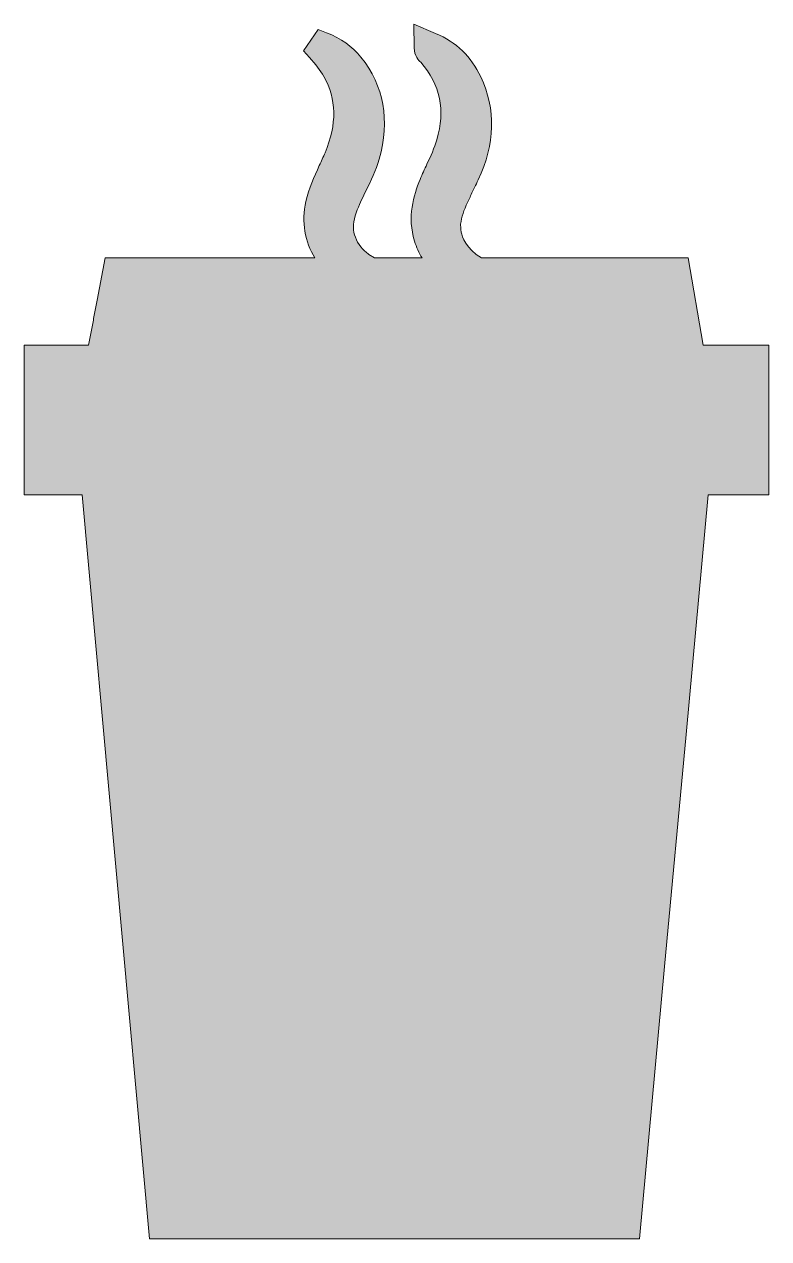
# Model space of a CAD drawing. Extents: x 80 to 1066, y -1043 to 43.
# Drawn here: x 580 to 907, y -1043 to -509 of the extents above; entities that cross this region are included whole.
import ezdxf

# ---------------------------------------------------------------- set-up
doc = ezdxf.new("R2010")
doc.units = 0
doc.header["$MEASUREMENT"] = 0
doc.layers.add('Layer 1', color=7, linetype='Continuous', lineweight=0)

msp = doc.modelspace()

# ---------------------------------------------------------------- hatches: boundary and pattern name
at = {"layer": 'Layer 1', "true_color": 0x652a19, "transparency": 33554687}
h = msp.add_hatch(color=19, dxfattribs=at)
h.dxf.hatch_style = 2
edge = h.paths.add_edge_path()
edge.add_spline(control_points=[(635.17, -1043.44), (635.17, -1043.44), (605.58, -716.07), (605.58, -716.07), (605.58, -716.07), (580.1, -716.07), (580.1, -716.07), (580.1, -716.07), (580.1, -650.24), (580.1, -650.24), (580.1, -650.24), (608.38, -650.24), (608.38, -650.24), (608.38, -650.24), (610.47, -639.2), (610.47, -639.2), (610.47, -639.2), (610.58, -638.56), (610.58, -638.56), (610.58, -638.56), (612.1, -630.5), (612.1, -630.5), (612.1, -630.5), (615.62, -611.86), (615.62, -611.86), (615.62, -611.86), (707.87, -611.86), (707.87, -611.86), (703.37, -604.7), (701.98, -595.99), (703.94, -587), (705.21, -581.19), (707.56, -576.1), (709.83, -571.17), (710.65, -569.4), (711.57, -567.42), (712.36, -565.53), (717.64, -552.93), (717.45, -541.95), (711.79, -531.97), (710.24, -529.19), (708.15, -526.62), (705.5, -523.61), (705.5, -523.61), (702.93, -520.69), (702.93, -520.69), (702.93, -520.69), (709.37, -511.38), (709.37, -511.38), (709.37, -511.38), (713.01, -512.77), (713.01, -512.77), (719.4, -515.2), (724.2, -518.6), (728.12, -523.47), (738.3, -536.12), (741, -551.23), (736.15, -568.37), (734.73, -573.4), (732.52, -577.87), (730.39, -582.2), (729.74, -583.52), (729.07, -584.87), (728.42, -586.26), (727.8, -587.55), (727.18, -588.99), (726.51, -590.68), (723.56, -598.14), (724.55, -603.6), (729.82, -608.88), (730.47, -609.27), (731.07, -609.75), (731.65, -610.33), (731.65, -610.33), (734.08, -611.86), (734.08, -611.86), (734.08, -611.86), (755.01, -611.86), (755.01, -611.86), (753.67, -609.61), (752.56, -607.13), (751.72, -604.43), (748.38, -593.78), (751.27, -584.34), (754.15, -577.3), (755.09, -575.01), (756.11, -572.81), (757.16, -570.58), (758.79, -567.07), (760.49, -563.44), (761.53, -559.87), (765.31, -546.82), (763, -535.65), (754.45, -525.72), (753.63, -524.95), (751.59, -522.94), (751.54, -519.39), (751.54, -519.39), (751.41, -509.02), (751.41, -509.02), (751.41, -509.02), (760.97, -513.04), (760.97, -513.04), (770.02, -516.86), (776.71, -523.27), (780.84, -532.09), (787.54, -546.42), (787.15, -561.71), (779.71, -577.53), (779.18, -578.65), (778.65, -579.75), (778.12, -580.85), (778.12, -580.85), (777.25, -582.67), (777.25, -582.67), (776.48, -584.25), (775.72, -585.83), (774.98, -587.42), (773.39, -590.73), (772.41, -593.88), (771.96, -597.05), (771.91, -597.54), (772.05, -598.59), (772.14, -599.29), (772.14, -599.29), (772.28, -600.51), (772.28, -600.51), (772.64, -602.5), (774.26, -607.74), (781.19, -611.86), (781.19, -611.86), (872.08, -611.86), (872.08, -611.86), (872.08, -611.86), (878.66, -650.24), (878.66, -650.24), (878.66, -650.24), (907.45, -650.24), (907.45, -650.24), (907.45, -650.24), (907.45, -716.07), (907.45, -716.07), (907.45, -716.07), (880.88, -716.07), (880.88, -716.07), (880.88, -716.07), (871.14, -821.54), (871.14, -821.54), (871.14, -821.54), (861.7, -923.65), (861.7, -923.65), (861.7, -923.65), (861.69, -923.65), (861.69, -923.65), (861.69, -923.65), (850.64, -1043.44), (850.64, -1043.44), (850.64, -1043.44), (635.17, -1043.44), (635.17, -1043.44)], knot_values=[0, 0, 0, 0, 1, 1, 1, 2, 2, 2, 3, 3, 3, 4, 4, 4, 5, 5, 5, 6, 6, 6, 7, 7, 7, 8, 8, 8, 9, 9, 9, 10, 10, 10, 11, 11, 11, 12, 12, 12, 13, 13, 13, 14, 14, 14, 15, 15, 15, 16, 16, 16, 17, 17, 17, 18, 18, 18, 19, 19, 19, 20, 20, 20, 21, 21, 21, 22, 22, 22, 23, 23, 23, 24, 24, 24, 25, 25, 25, 26, 26, 26, 27, 27, 27, 28, 28, 28, 29, 29, 29, 30, 30, 30, 31, 31, 31, 32, 32, 32, 33, 33, 33, 34, 34, 34, 35, 35, 35, 36, 36, 36, 37, 37, 37, 38, 38, 38, 39, 39, 39, 40, 40, 40, 41, 41, 41, 42, 42, 42, 43, 43, 43, 44, 44, 44, 45, 45, 45, 46, 46, 46, 47, 47, 47, 48, 48, 48, 49, 49, 49, 50, 50, 50, 51, 51, 51, 52, 52, 52, 53, 53, 53, 53], degree=3, periodic=0)

# ---------------------------------------------------------------- linework, layer by layer
at = {"layer": 'Layer 1'}
msp.add_open_spline([(635.17, -1043.44), (635.17, -1043.44), (605.58, -716.07), (605.58, -716.07), (605.58, -716.07), (580.1, -716.07), (580.1, -716.07), (580.1, -716.07), (580.1, -650.24), (580.1, -650.24), (580.1, -650.24), (608.38, -650.24), (608.38, -650.24), (608.38, -650.24), (610.47, -639.2), (610.47, -639.2), (610.47, -639.2), (610.58, -638.56), (610.58, -638.56), (610.58, -638.56), (612.1, -630.5), (612.1, -630.5), (612.1, -630.5), (615.62, -611.86), (615.62, -611.86), (615.62, -611.86), (707.87, -611.86), (707.87, -611.86), (703.37, -604.7), (701.98, -595.99), (703.94, -587), (705.21, -581.19), (707.56, -576.1), (709.83, -571.17), (710.65, -569.4), (711.57, -567.42), (712.36, -565.53), (717.64, -552.93), (717.45, -541.95), (711.79, -531.97), (710.24, -529.19), (708.15, -526.62), (705.5, -523.61), (705.5, -523.61), (702.93, -520.69), (702.93, -520.69), (702.93, -520.69), (709.37, -511.38), (709.37, -511.38), (709.37, -511.38), (713.01, -512.77), (713.01, -512.77), (719.4, -515.2), (724.2, -518.6), (728.12, -523.47), (738.3, -536.12), (741, -551.23), (736.15, -568.37), (734.73, -573.4), (732.52, -577.87), (730.39, -582.2), (729.74, -583.52), (729.07, -584.87), (728.42, -586.26), (727.8, -587.55), (727.18, -588.99), (726.51, -590.68), (723.56, -598.14), (724.55, -603.6), (729.82, -608.88), (730.47, -609.27), (731.07, -609.75), (731.65, -610.33), (731.65, -610.33), (734.08, -611.86), (734.08, -611.86), (734.08, -611.86), (755.01, -611.86), (755.01, -611.86), (753.67, -609.61), (752.56, -607.13), (751.72, -604.43), (748.38, -593.78), (751.27, -584.34), (754.15, -577.3), (755.09, -575.01), (756.11, -572.81), (757.16, -570.58), (758.79, -567.07), (760.49, -563.44), (761.53, -559.87), (765.31, -546.82), (763, -535.65), (754.45, -525.72), (753.63, -524.95), (751.59, -522.94), (751.54, -519.39), (751.54, -519.39), (751.41, -509.02), (751.41, -509.02), (751.41, -509.02), (760.97, -513.04), (760.97, -513.04), (770.02, -516.86), (776.71, -523.27), (780.84, -532.09), (787.54, -546.42), (787.15, -561.71), (779.71, -577.53), (779.18, -578.65), (778.65, -579.75), (778.12, -580.85), (778.12, -580.85), (777.25, -582.67), (777.25, -582.67), (776.48, -584.25), (775.72, -585.83), (774.98, -587.42), (773.39, -590.73), (772.41, -593.88), (771.96, -597.05), (771.91, -597.54), (772.05, -598.59), (772.14, -599.29), (772.14, -599.29), (772.28, -600.51), (772.28, -600.51), (772.64, -602.5), (774.26, -607.74), (781.19, -611.86), (781.19, -611.86), (872.08, -611.86), (872.08, -611.86), (872.08, -611.86), (878.66, -650.24), (878.66, -650.24), (878.66, -650.24), (907.45, -650.24), (907.45, -650.24), (907.45, -650.24), (907.45, -716.07), (907.45, -716.07), (907.45, -716.07), (880.88, -716.07), (880.88, -716.07), (880.88, -716.07), (871.14, -821.54), (871.14, -821.54), (871.14, -821.54), (861.7, -923.65), (861.7, -923.65), (861.7, -923.65), (861.69, -923.65), (861.69, -923.65), (861.69, -923.65), (850.64, -1043.44), (850.64, -1043.44), (850.64, -1043.44), (635.17, -1043.44), (635.17, -1043.44)], degree=3, knots=[0, 0, 0, 0, 1, 1, 1, 2, 2, 2, 3, 3, 3, 4, 4, 4, 5, 5, 5, 6, 6, 6, 7, 7, 7, 8, 8, 8, 9, 9, 9, 10, 10, 10, 11, 11, 11, 12, 12, 12, 13, 13, 13, 14, 14, 14, 15, 15, 15, 16, 16, 16, 17, 17, 17, 18, 18, 18, 19, 19, 19, 20, 20, 20, 21, 21, 21, 22, 22, 22, 23, 23, 23, 24, 24, 24, 25, 25, 25, 26, 26, 26, 27, 27, 27, 28, 28, 28, 29, 29, 29, 30, 30, 30, 31, 31, 31, 32, 32, 32, 33, 33, 33, 34, 34, 34, 35, 35, 35, 36, 36, 36, 37, 37, 37, 38, 38, 38, 39, 39, 39, 40, 40, 40, 41, 41, 41, 42, 42, 42, 43, 43, 43, 44, 44, 44, 45, 45, 45, 46, 46, 46, 47, 47, 47, 48, 48, 48, 49, 49, 49, 50, 50, 50, 51, 51, 51, 52, 52, 52, 53, 53, 53, 53], dxfattribs=at)

doc.saveas('drawing.dxf')
